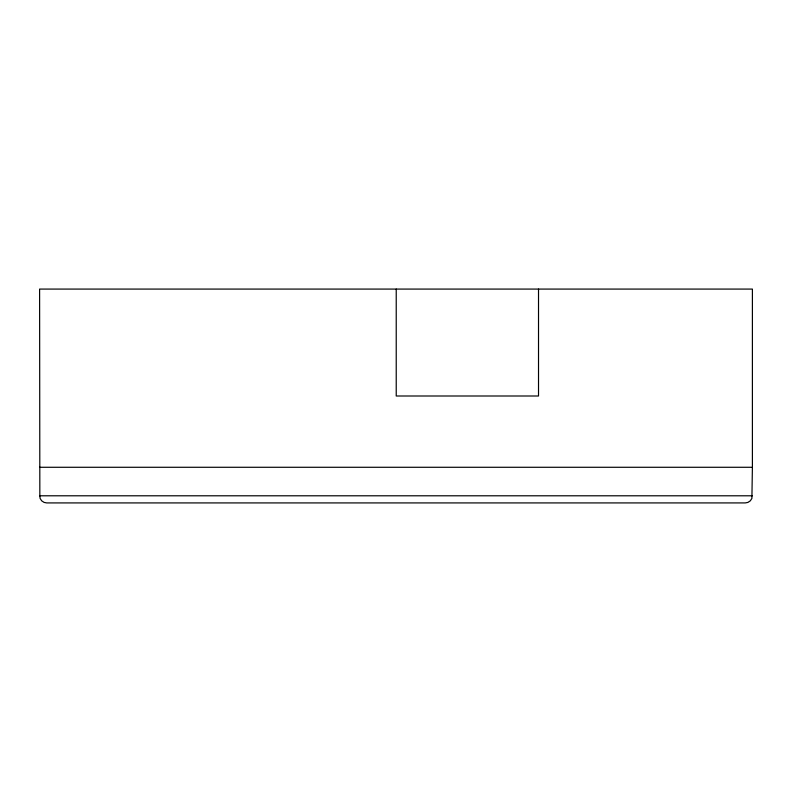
<?xml version="1.0" encoding="UTF-8"?>
<svg xmlns="http://www.w3.org/2000/svg" width="792" height="792" viewBox="0 0 792 792"><rect width="100%" height="100%" fill="white"/><g stroke="black" fill="none" stroke-linecap="round" stroke-linejoin="round"><path stroke-width="1.19" d="M752.4 467.28L751.895 498.416L750.311 500.831L747.896 502.415L745.272 502.92L46.728 502.92L44.104 502.415L41.689 500.831L40.105 498.416L39.838 495.792L39.6 289.08L752.4 289.08L752.4 467.28L39.6 467.28M39.6 495.792L752.4 495.792M538.52 289.08L538.52 396L396.228 396L396.228 289.08"/></g></svg>
